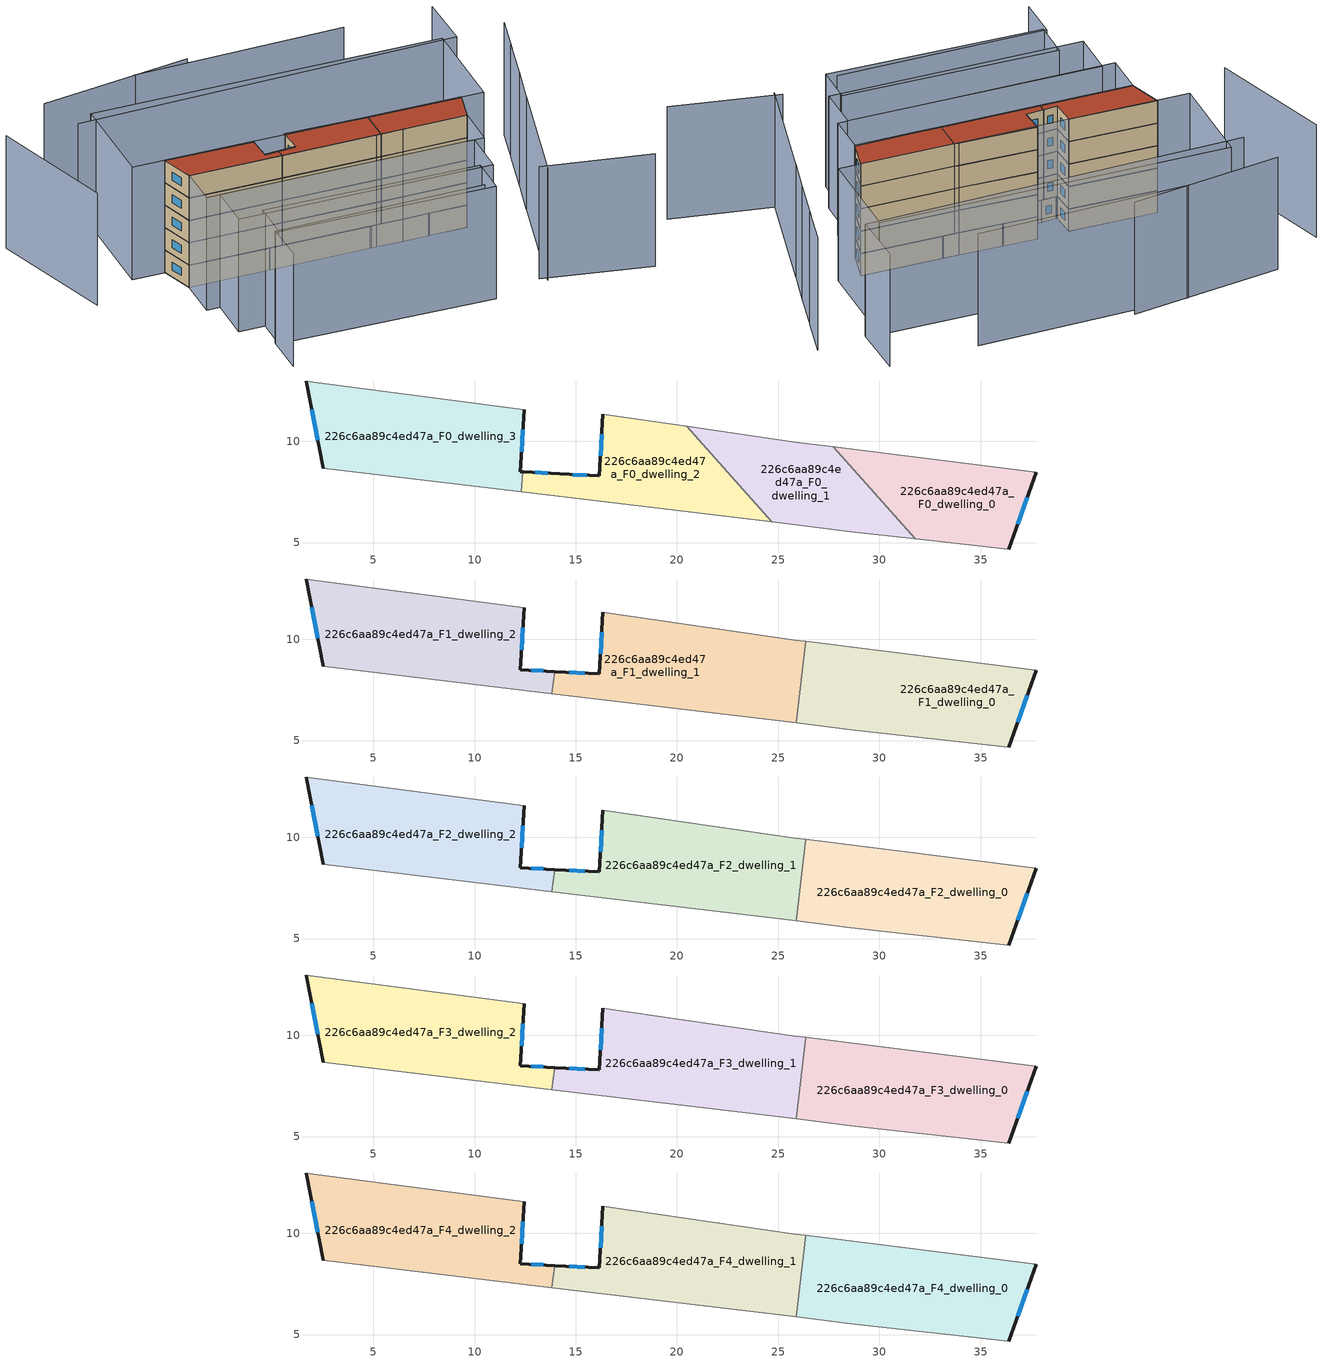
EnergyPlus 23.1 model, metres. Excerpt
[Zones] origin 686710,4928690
226c6aa89c4ed47a_F0_dwelling_0
 floor ground (EU_floor_Construction): 36.4,4.68 37.76,8.47 27.72,9.73 31.79,5.18 z0
 wall outside (EU_wall_Construction): 37.76,8.47 36.4,4.68 z0:3
 wall to 226c6aa89c4ed47a_F0_dwelling_1 (EU_wall_Construction): 31.79,5.18 27.72,9.73 z0:3
 wall adiabatic (EU_wall_Construction): 27.72,9.73 37.76,8.47 / 36.4,4.68 31.79,5.18 z0:3
 window (EU_Window_Construction): 37.32,7.24 36.84,5.91 z0.98:2.02
226c6aa89c4ed47a_F0_dwelling_1
 floor ground (EU_floor_Construction): 31.79,5.18 27.72,9.73 25.85,9.96 20.48,10.74 24.69,6.03 25.28,5.96 28.59,5.53 z0
 wall adiabatic (EU_wall_Construction): 31.79,5.18 28.59,5.53 25.28,5.96 24.69,6.03 / 20.48,10.74 25.85,9.96 27.72,9.73 z0:3
 wall to 226c6aa89c4ed47a_F0_dwelling_2 (EU_wall_Construction): 24.69,6.03 20.48,10.74 z0:3
226c6aa89c4ed47a_F0_dwelling_2
 floor ground (EU_floor_Construction): 24.69,6.03 20.48,10.74 16.34,11.34 16.17,8.29 14.22,8.4 14.21,8.4 12.41,8.49 12.38,8.5 12.32,7.5 z0
 wall outside (EU_wall_Construction): 12.38,8.5 12.41,8.49 14.21,8.4 14.22,8.4 16.17,8.29 16.34,11.34 z0:3
 wall adiabatic (EU_wall_Construction): 16.34,11.34 20.48,10.74 / 24.69,6.03 12.32,7.5 z0:3
 wall to 226c6aa89c4ed47a_F0_dwelling_3 (EU_wall_Construction): 12.32,7.5 12.38,8.5 z0:3
 window (EU_Window_Construction): 16.23,9.28 16.28,10.35 / 13,8.46 13.62,8.43 / 14.86,8.36 15.54,8.33 z0.98:2.02
226c6aa89c4ed47a_F0_dwelling_3
 floor ground (EU_floor_Construction): 12.32,7.5 12.38,8.5 12.26,8.5 12.46,11.56 1.68,12.98 2.52,8.66 z0
 wall outside (EU_wall_Construction): 2.52,8.66 1.68,12.98 / 12.46,11.56 12.26,8.5 12.38,8.5 z0:3
 wall adiabatic (EU_wall_Construction): 1.68,12.98 12.46,11.56 / 12.32,7.5 2.52,8.66 z0:3
 window (EU_Window_Construction): 2.25,10.07 1.95,11.58 / 12.39,10.57 12.33,9.5 z0.98:2.02
226c6aa89c4ed47a_F1_dwelling_0
 floor to 226c6aa89c4ed47a_F0_dwelling_0 (EU_floor_Construction): 36.4,4.68 37.76,8.47 27.72,9.73 31.78,5.18 z3
 floor to 226c6aa89c4ed47a_F0_dwelling_1 (EU_floor_Construction): 31.78,5.18 27.72,9.73 26.37,9.9 25.89,5.88 28.59,5.53 z3
 wall outside (EU_wall_Construction): 37.76,8.47 36.4,4.68 z3:6
 wall adiabatic (EU_wall_Construction): 26.37,9.9 37.76,8.47 / 36.4,4.68 28.59,5.53 25.89,5.88 z3:6
 wall to 226c6aa89c4ed47a_F1_dwelling_1 (EU_wall_Construction): 25.89,5.88 26.37,9.9 z3:6
 window (EU_Window_Construction): 37.32,7.24 36.84,5.91 z3.98:5.02
226c6aa89c4ed47a_F1_dwelling_1
 floor to 226c6aa89c4ed47a_F0_dwelling_1 (EU_floor_Construction): 25.89,5.88 26.37,9.9 25.85,9.96 20.48,10.74 24.69,6.03 25.28,5.96 z3
 floor to 226c6aa89c4ed47a_F0_dwelling_2 (EU_floor_Construction): 24.69,6.03 20.48,10.74 16.34,11.34 16.17,8.29 14.22,8.4 14.21,8.4 13.96,8.41 13.83,7.32 z3
 wall outside (EU_wall_Construction): 13.96,8.41 16.17,8.29 16.34,11.34 z3:6
 wall adiabatic (EU_wall_Construction): 25.89,5.88 25.28,5.96 13.83,7.32 / 16.34,11.34 25.85,9.96 26.37,9.9 z3:6
 wall to 226c6aa89c4ed47a_F1_dwelling_2 (EU_wall_Construction): 13.83,7.32 13.96,8.41 z3:6
 window (EU_Window_Construction): 14.68,8.37 15.45,8.33 / 16.23,9.28 16.28,10.35 z3.98:5.02
226c6aa89c4ed47a_F1_dwelling_2
 floor to 226c6aa89c4ed47a_F0_dwelling_2 (EU_floor_Construction): 13.83,7.32 13.96,8.41 12.38,8.5 12.32,7.5 z3
 floor to 226c6aa89c4ed47a_F0_dwelling_3 (EU_floor_Construction): 12.32,7.5 12.38,8.5 12.26,8.5 12.46,11.56 1.68,12.98 2.52,8.66 z3
 wall outside (EU_wall_Construction): 2.52,8.66 1.68,12.98 / 12.46,11.56 12.26,8.5 13.96,8.41 z3:6
 wall adiabatic (EU_wall_Construction): 13.83,7.32 2.52,8.66 / 1.68,12.98 12.46,11.56 z3:6
 window (EU_Window_Construction): 2.25,10.07 1.95,11.58 / 12.39,10.57 12.33,9.5 / 12.81,8.47 13.41,8.44 z3.98:5.02
226c6aa89c4ed47a_F2_dwelling_0
 floor to 226c6aa89c4ed47a_F1_dwelling_0 (EU_floor_Construction): 36.4,4.68 37.76,8.47 26.37,9.9 25.89,5.88 28.59,5.53 z6
 wall outside (EU_wall_Construction): 37.76,8.47 36.4,4.68 z6:9
 wall adiabatic (EU_wall_Construction): 26.37,9.9 37.76,8.47 / 36.4,4.68 28.59,5.53 25.89,5.88 z6:9
 wall to 226c6aa89c4ed47a_F2_dwelling_1 (EU_wall_Construction): 25.89,5.88 26.37,9.9 z6:9
 window (EU_Window_Construction): 37.32,7.24 36.84,5.91 z6.98:8.02
226c6aa89c4ed47a_F2_dwelling_1
 floor to 226c6aa89c4ed47a_F1_dwelling_1 (EU_floor_Construction): 25.89,5.88 26.37,9.9 25.85,9.96 16.34,11.34 16.17,8.29 13.96,8.41 13.83,7.32 25.28,5.96 z6
 wall outside (EU_wall_Construction): 13.96,8.41 16.17,8.29 16.34,11.34 z6:9
 wall adiabatic (EU_wall_Construction): 25.89,5.88 25.28,5.96 13.83,7.32 / 16.34,11.34 25.85,9.96 26.37,9.9 z6:9
 wall to 226c6aa89c4ed47a_F2_dwelling_2 (EU_wall_Construction): 13.83,7.32 13.96,8.41 z6:9
 window (EU_Window_Construction): 14.68,8.37 15.45,8.33 / 16.23,9.28 16.28,10.35 z6.98:8.02
226c6aa89c4ed47a_F2_dwelling_2
 floor to 226c6aa89c4ed47a_F1_dwelling_2 (EU_floor_Construction): 13.83,7.32 13.96,8.41 12.26,8.5 12.46,11.56 1.68,12.98 2.52,8.66 z6
 wall outside (EU_wall_Construction): 2.52,8.66 1.68,12.98 / 12.46,11.56 12.26,8.5 13.96,8.41 z6:9
 wall adiabatic (EU_wall_Construction): 13.83,7.32 2.52,8.66 / 1.68,12.98 12.46,11.56 z6:9
 window (EU_Window_Construction): 2.25,10.07 1.95,11.58 / 12.39,10.57 12.33,9.5 / 12.81,8.47 13.41,8.44 z6.98:8.02
226c6aa89c4ed47a_F3_dwelling_0
 floor to 226c6aa89c4ed47a_F2_dwelling_0 (EU_floor_Construction): 36.4,4.68 37.76,8.47 26.37,9.9 25.89,5.88 28.59,5.53 z9
 wall outside (EU_wall_Construction): 37.76,8.47 36.4,4.68 z9:12
 wall adiabatic (EU_wall_Construction): 26.37,9.9 37.76,8.47 / 36.4,4.68 28.59,5.53 25.89,5.88 z9:12
 wall to 226c6aa89c4ed47a_F3_dwelling_1 (EU_wall_Construction): 25.89,5.88 26.37,9.9 z9:12
 window (EU_Window_Construction): 37.32,7.24 36.84,5.91 z9.98:11.02
226c6aa89c4ed47a_F3_dwelling_1
 floor to 226c6aa89c4ed47a_F2_dwelling_1 (EU_floor_Construction): 25.89,5.88 26.37,9.9 25.85,9.96 16.34,11.34 16.17,8.29 13.96,8.41 13.83,7.32 25.28,5.96 z9
 wall outside (EU_wall_Construction): 13.96,8.41 16.17,8.29 16.34,11.34 z9:12
 wall adiabatic (EU_wall_Construction): 25.89,5.88 25.28,5.96 13.83,7.32 / 16.34,11.34 25.85,9.96 26.37,9.9 z9:12
 wall to 226c6aa89c4ed47a_F3_dwelling_2 (EU_wall_Construction): 13.83,7.32 13.96,8.41 z9:12
 window (EU_Window_Construction): 14.68,8.37 15.45,8.33 / 16.23,9.28 16.28,10.35 z9.98:11.02
226c6aa89c4ed47a_F3_dwelling_2
 floor to 226c6aa89c4ed47a_F2_dwelling_2 (EU_floor_Construction): 13.83,7.32 13.96,8.41 12.26,8.5 12.46,11.56 1.68,12.98 2.52,8.66 z9
 wall outside (EU_wall_Construction): 2.52,8.66 1.68,12.98 / 12.46,11.56 12.26,8.5 13.96,8.41 z9:12
 wall adiabatic (EU_wall_Construction): 13.83,7.32 2.52,8.66 / 1.68,12.98 12.46,11.56 z9:12
 window (EU_Window_Construction): 2.25,10.07 1.95,11.58 / 12.39,10.57 12.33,9.5 / 12.81,8.47 13.41,8.44 z9.98:11.02
226c6aa89c4ed47a_F4_dwelling_0
 floor to 226c6aa89c4ed47a_F3_dwelling_0 (EU_floor_Construction): 36.4,4.68 37.76,8.47 26.37,9.9 25.89,5.88 28.59,5.53 z12
 wall outside (EU_wall_Construction): 37.76,8.47 36.4,4.68 z12:15
 wall adiabatic (EU_wall_Construction): 26.37,9.9 37.76,8.47 / 36.4,4.68 28.59,5.53 25.89,5.88 z12:15
 wall to 226c6aa89c4ed47a_F4_dwelling_1 (EU_wall_Construction): 25.89,5.88 26.37,9.9 z12:15
 window (EU_Window_Construction): 37.32,7.24 36.84,5.91 z12.98:14.02
 roof outside (EU_roof_Construction): 37.76,8.47 36.4,4.68 28.59,5.53 25.89,5.88 26.37,9.9 z15
226c6aa89c4ed47a_F4_dwelling_1
 floor to 226c6aa89c4ed47a_F3_dwelling_1 (EU_floor_Construction): 25.89,5.88 26.37,9.9 25.85,9.96 16.34,11.34 16.17,8.29 13.96,8.41 13.83,7.32 25.28,5.96 z12
 wall outside (EU_wall_Construction): 13.96,8.41 16.17,8.29 16.34,11.34 z12:15
 wall adiabatic (EU_wall_Construction): 25.89,5.88 25.28,5.96 13.83,7.32 / 16.34,11.34 25.85,9.96 26.37,9.9 z12:15
 wall to 226c6aa89c4ed47a_F4_dwelling_2 (EU_wall_Construction): 13.83,7.32 13.96,8.41 z12:15
 window (EU_Window_Construction): 14.68,8.37 15.45,8.33 / 16.23,9.28 16.28,10.35 z12.98:14.02
 roof outside (EU_roof_Construction): 26.37,9.9 25.89,5.88 25.28,5.96 13.83,7.32 13.96,8.41 16.17,8.29 16.34,11.34 25.85,9.96 z15
226c6aa89c4ed47a_F4_dwelling_2
 floor to 226c6aa89c4ed47a_F3_dwelling_2 (EU_floor_Construction): 13.83,7.32 13.96,8.41 12.26,8.5 12.46,11.56 1.68,12.98 2.52,8.66 z12
 wall outside (EU_wall_Construction): 2.52,8.66 1.68,12.98 / 12.46,11.56 12.26,8.5 13.96,8.41 z12:15
 wall adiabatic (EU_wall_Construction): 13.83,7.32 2.52,8.66 / 1.68,12.98 12.46,11.56 z12:15
 window (EU_Window_Construction): 2.25,10.07 1.95,11.58 / 12.39,10.57 12.33,9.5 / 12.81,8.47 13.41,8.44 z12.98:14.02
 roof outside (EU_roof_Construction): 12.46,11.56 12.26,8.5 13.96,8.41 13.83,7.32 2.52,8.66 1.68,12.98 z15
shading: 4.65,-11.82 5.24,-6.51 / 5.24,-6.51 30.9,-9.39 / 38.19,-8.97 51.03,-12.94 / 38.88,-9.72 44.3,5.01 / 44.19,4.85 46.12,9.98 / 45.98,9.58 48.13,15.6 / 47.86,14.71 49.77,20.01 / -11.52,26.26 -8.42,10.46 / 44.29,27.03 43.62,20.07 / 43.62,20.07 -3.03,24.59 / 33.41,28.09 7.51,30.59 / 14.57,30.77 -4.34,30.23 / 31.85,-10.29 5.52,-6.83 / 5.52,-6.83 6.16,-1.95 / 6.16,-1.95 32.49,-5.41 / 32.49,-5.41 31.85,-10.29 / 3.54,3.41 34.54,-0.32 / 34.54,-0.32 33.85,-6.05 / 33.85,-6.05 2.85,-2.32 / 2.85,-2.32 3.54,3.41 / 2.52,8.66 36.4,4.68 / 36.4,4.68 35.79,-0.48 / 35.79,-0.48 1.91,3.5 / 1.91,3.5 2.52,8.66 / 40.48,8.14 -2.27,13.36 / -2.27,13.36 -0.75,25.77 / -0.75,25.77 42,20.55 / 42,20.55 40.48,8.14 z0:15
[Building]
EU S2 Campaign: North Axis=0; Terrain=City; Solar Distribution=FullExterior
[Site:Location]
Bologna: Latitude=44.5; Longitude=11.25; Time Zone=1; Elevation=37
[SizingPeriod:WeatherFileDays]
AnnualSizingPeriod: Begin Month=1; Begin Day of Month=1; End Month=12; End Day of Month=31; Day of Week for Start Day=Monday; Use Weather File Daylight Saving Period=No; Use Weather File Rain and Snow Indicators=No
[MATERIAL]
EU_InternalMass_Material: Roughness=MediumRough; Thickness=0.1; Conductivity=1; Density=1800; Specific Heat=900; Thermal Absorptance=0.9; Solar Absorptance=0.7; Visible Absorptance=0.7
[MATERIAL:NOMASS] Roughness=MediumRough; Thermal Absorptance=0.9; Solar Absorptance=0.7; Visible Absorptance=0.7
Name | Thermal Resistance
EU_wall_NoMass | 0.905828
EU_roof_NoMass | 0.37593
EU_floor_NoMass | 0.67114
[WINDOWMATERIAL:SIMPLEGLAZINGSYSTEM]
EU_Window_SimpleGlazing: UFactor=4.52486; Solar Heat Gain Coefficient=0.85; Visible Transmittance=0.85
[CONSTRUCTION]
EU_wall_Construction: EU_wall_NoMass
EU_roof_Construction: EU_roof_NoMass
EU_floor_Construction: EU_floor_NoMass
EU_InternalMass_Construction: EU_InternalMass_Material
EU_Window_Construction: EU_Window_SimpleGlazing
[ZONE] Type=1; Multiplier=1; Ceiling Height=autocalculate; Floor Area=autocalculate; Part of Total Floor Area=Yes
Name | Volume
226c6aa89c4ed47a_F0_dwelling_0 | 88.0005
226c6aa89c4ed47a_F1_dwelling_0; 226c6aa89c4ed47a_F2_dwelling_0; 226c6aa89c4ed47a_F3_dwelling_0; 226c6aa89c4ed47a_F4_dwelling_0 | 132.497
226c6aa89c4ed47a_F0_dwelling_1 | 87.9924
226c6aa89c4ed47a_F1_dwelling_1; 226c6aa89c4ed47a_F2_dwelling_1; 226c6aa89c4ed47a_F3_dwelling_1; 226c6aa89c4ed47a_F4_dwelling_1 | 132.49
226c6aa89c4ed47a_F0_dwelling_2 | 93.8665
226c6aa89c4ed47a_F1_dwelling_2; 226c6aa89c4ed47a_F2_dwelling_2; 226c6aa89c4ed47a_F3_dwelling_2; 226c6aa89c4ed47a_F4_dwelling_2 | 132.491
226c6aa89c4ed47a_F0_dwelling_3 | 127.632
[INTERNALMASS] Construction=EU_InternalMass_Construction
Name | Zone or ZoneList | Surface Area
226c6aa89c4ed47a_F0_dwelling_0_EU_InternalMass | 226c6aa89c4ed47a_F0_dwelling_0 | 29.3336
226c6aa89c4ed47a_F0_dwelling_1_EU_InternalMass | 226c6aa89c4ed47a_F0_dwelling_1 | 29.3309
226c6aa89c4ed47a_F0_dwelling_2_EU_InternalMass | 226c6aa89c4ed47a_F0_dwelling_2 | 31.2878
226c6aa89c4ed47a_F0_dwelling_3_EU_InternalMass | 226c6aa89c4ed47a_F0_dwelling_3 | 42.5444
226c6aa89c4ed47a_F1_dwelling_0_EU_InternalMass | 226c6aa89c4ed47a_F1_dwelling_0 | 44.1659
226c6aa89c4ed47a_F1_dwelling_1_EU_InternalMass | 226c6aa89c4ed47a_F1_dwelling_1 | 44.1637
226c6aa89c4ed47a_F1_dwelling_2_EU_InternalMass | 226c6aa89c4ed47a_F1_dwelling_2 | 44.1641
226c6aa89c4ed47a_F2_dwelling_0_EU_InternalMass | 226c6aa89c4ed47a_F2_dwelling_0 | 44.1659
226c6aa89c4ed47a_F2_dwelling_1_EU_InternalMass | 226c6aa89c4ed47a_F2_dwelling_1 | 44.1637
226c6aa89c4ed47a_F2_dwelling_2_EU_InternalMass | 226c6aa89c4ed47a_F2_dwelling_2 | 44.1641
226c6aa89c4ed47a_F3_dwelling_0_EU_InternalMass | 226c6aa89c4ed47a_F3_dwelling_0 | 44.1659
226c6aa89c4ed47a_F3_dwelling_1_EU_InternalMass | 226c6aa89c4ed47a_F3_dwelling_1 | 44.1637
226c6aa89c4ed47a_F3_dwelling_2_EU_InternalMass | 226c6aa89c4ed47a_F3_dwelling_2 | 44.1641
226c6aa89c4ed47a_F4_dwelling_0_EU_InternalMass | 226c6aa89c4ed47a_F4_dwelling_0 | 44.1659
226c6aa89c4ed47a_F4_dwelling_1_EU_InternalMass | 226c6aa89c4ed47a_F4_dwelling_1 | 44.1637
226c6aa89c4ed47a_F4_dwelling_2_EU_InternalMass | 226c6aa89c4ed47a_F4_dwelling_2 | 44.1641
[OTHEREQUIPMENT] Fuel Type=Electricity; Design Level Calculation Method=Watts/Area; Power per Zone Floor Area=1; Fraction Latent=0; Fraction Radiant=0; Fraction Lost=0; Carbon Dioxide Generation Rate=0; EndUse Subcategory=EU_Step8_InternalGains
Name | Zone or ZoneList or Space or SpaceList | Schedule
EU_Step8_InternalGain_226c6aa89c4ed47a_F0_dwelling_0_f000 | 226c6aa89c4ed47a_F0_dwelling_0 | EU_Step8_GainSchedule_226c6aa89c4ed47a_F0_dwelling_0_f000
EU_Step8_InternalGain_226c6aa89c4ed47a_F0_dwelling_1_f000 | 226c6aa89c4ed47a_F0_dwelling_1 | EU_Step8_GainSchedule_226c6aa89c4ed47a_F0_dwelling_1_f000
EU_Step8_InternalGain_226c6aa89c4ed47a_F0_dwelling_2_f000 | 226c6aa89c4ed47a_F0_dwelling_2 | EU_Step8_GainSchedule_226c6aa89c4ed47a_F0_dwelling_2_f000
EU_Step8_InternalGain_226c6aa89c4ed47a_F0_dwelling_3_f000 | 226c6aa89c4ed47a_F0_dwelling_3 | EU_Step8_GainSchedule_226c6aa89c4ed47a_F0_dwelling_3_f000
EU_Step8_InternalGain_226c6aa89c4ed47a_F1_dwelling_0_f000 | 226c6aa89c4ed47a_F1_dwelling_0 | EU_Step8_GainSchedule_226c6aa89c4ed47a_F1_dwelling_0_f000
EU_Step8_InternalGain_226c6aa89c4ed47a_F1_dwelling_1_f000 | 226c6aa89c4ed47a_F1_dwelling_1 | EU_Step8_GainSchedule_226c6aa89c4ed47a_F1_dwelling_1_f000
EU_Step8_InternalGain_226c6aa89c4ed47a_F1_dwelling_2_f000 | 226c6aa89c4ed47a_F1_dwelling_2 | EU_Step8_GainSchedule_226c6aa89c4ed47a_F1_dwelling_2_f000
EU_Step8_InternalGain_226c6aa89c4ed47a_F2_dwelling_0_f000 | 226c6aa89c4ed47a_F2_dwelling_0 | EU_Step8_GainSchedule_226c6aa89c4ed47a_F2_dwelling_0_f000
EU_Step8_InternalGain_226c6aa89c4ed47a_F2_dwelling_1_f000 | 226c6aa89c4ed47a_F2_dwelling_1 | EU_Step8_GainSchedule_226c6aa89c4ed47a_F2_dwelling_1_f000
EU_Step8_InternalGain_226c6aa89c4ed47a_F2_dwelling_2_f000 | 226c6aa89c4ed47a_F2_dwelling_2 | EU_Step8_GainSchedule_226c6aa89c4ed47a_F2_dwelling_2_f000
EU_Step8_InternalGain_226c6aa89c4ed47a_F3_dwelling_0_f000 | 226c6aa89c4ed47a_F3_dwelling_0 | EU_Step8_GainSchedule_226c6aa89c4ed47a_F3_dwelling_0_f000
EU_Step8_InternalGain_226c6aa89c4ed47a_F3_dwelling_1_f000 | 226c6aa89c4ed47a_F3_dwelling_1 | EU_Step8_GainSchedule_226c6aa89c4ed47a_F3_dwelling_1_f000
EU_Step8_InternalGain_226c6aa89c4ed47a_F3_dwelling_2_f000 | 226c6aa89c4ed47a_F3_dwelling_2 | EU_Step8_GainSchedule_226c6aa89c4ed47a_F3_dwelling_2_f000
EU_Step8_InternalGain_226c6aa89c4ed47a_F4_dwelling_0_f000 | 226c6aa89c4ed47a_F4_dwelling_0 | EU_Step8_GainSchedule_226c6aa89c4ed47a_F4_dwelling_0_f000
EU_Step8_InternalGain_226c6aa89c4ed47a_F4_dwelling_1_f000 | 226c6aa89c4ed47a_F4_dwelling_1 | EU_Step8_GainSchedule_226c6aa89c4ed47a_F4_dwelling_1_f000
EU_Step8_InternalGain_226c6aa89c4ed47a_F4_dwelling_2_f000 | 226c6aa89c4ed47a_F4_dwelling_2 | EU_Step8_GainSchedule_226c6aa89c4ed47a_F4_dwelling_2_f000
[ZONEVENTILATION:DESIGNFLOWRATE] Schedule=EU_AlwaysOn; Design Flow Rate Calculation Method=AirChanges/Hour; Air Changes per Hour=0.73129; Ventilation Type=Natural; Fan Pressure Rise=0; Fan Total Efficiency=1; Constant Term Coefficient=1; Temperature Term Coefficient=0; Velocity Term Coefficient=0; Velocity Squared Term Coefficient=0; Minimum Indoor Temperature=-100; Maximum Indoor Temperature=100; Delta Temperature=-100; Minimum Outdoor Temperature=-100; Maximum Outdoor Temperature=100; Maximum Wind Speed=40
Name | Zone or ZoneList or Space or SpaceList
EU_ConstantAir_226c6aa89c4ed47a_F0_dwelling_0 | 226c6aa89c4ed47a_F0_dwelling_0
EU_ConstantAir_226c6aa89c4ed47a_F0_dwelling_1 | 226c6aa89c4ed47a_F0_dwelling_1
EU_ConstantAir_226c6aa89c4ed47a_F0_dwelling_2 | 226c6aa89c4ed47a_F0_dwelling_2
EU_ConstantAir_226c6aa89c4ed47a_F0_dwelling_3 | 226c6aa89c4ed47a_F0_dwelling_3
EU_ConstantAir_226c6aa89c4ed47a_F1_dwelling_0 | 226c6aa89c4ed47a_F1_dwelling_0
EU_ConstantAir_226c6aa89c4ed47a_F1_dwelling_1 | 226c6aa89c4ed47a_F1_dwelling_1
EU_ConstantAir_226c6aa89c4ed47a_F1_dwelling_2 | 226c6aa89c4ed47a_F1_dwelling_2
EU_ConstantAir_226c6aa89c4ed47a_F2_dwelling_0 | 226c6aa89c4ed47a_F2_dwelling_0
EU_ConstantAir_226c6aa89c4ed47a_F2_dwelling_1 | 226c6aa89c4ed47a_F2_dwelling_1
EU_ConstantAir_226c6aa89c4ed47a_F2_dwelling_2 | 226c6aa89c4ed47a_F2_dwelling_2
EU_ConstantAir_226c6aa89c4ed47a_F3_dwelling_0 | 226c6aa89c4ed47a_F3_dwelling_0
EU_ConstantAir_226c6aa89c4ed47a_F3_dwelling_1 | 226c6aa89c4ed47a_F3_dwelling_1
EU_ConstantAir_226c6aa89c4ed47a_F3_dwelling_2 | 226c6aa89c4ed47a_F3_dwelling_2
EU_ConstantAir_226c6aa89c4ed47a_F4_dwelling_0 | 226c6aa89c4ed47a_F4_dwelling_0
EU_ConstantAir_226c6aa89c4ed47a_F4_dwelling_1 | 226c6aa89c4ed47a_F4_dwelling_1
EU_ConstantAir_226c6aa89c4ed47a_F4_dwelling_2 | 226c6aa89c4ed47a_F4_dwelling_2
[HVACTEMPLATE:THERMOSTAT] Constant Heating Setpoint=20; Constant Cooling Setpoint=50
EU_HeatOnly_226c6aa89c4ed47a_F0_dwelling_0; EU_HeatOnly_226c6aa89c4ed47a_F0_dwelling_1; EU_HeatOnly_226c6aa89c4ed47a_F0_dwelling_2; EU_HeatOnly_226c6aa89c4ed47a_F0_dwelling_3; EU_HeatOnly_226c6aa89c4ed47a_F1_dwelling_0; EU_HeatOnly_226c6aa89c4ed47a_F1_dwelling_1; EU_HeatOnly_226c6aa89c4ed47a_F1_dwelling_2; EU_HeatOnly_226c6aa89c4ed47a_F2_dwelling_0; EU_HeatOnly_226c6aa89c4ed47a_F2_dwelling_1; EU_HeatOnly_226c6aa89c4ed47a_F2_dwelling_2; EU_HeatOnly_226c6aa89c4ed47a_F3_dwelling_0; EU_HeatOnly_226c6aa89c4ed47a_F3_dwelling_1; EU_HeatOnly_226c6aa89c4ed47a_F3_dwelling_2; EU_HeatOnly_226c6aa89c4ed47a_F4_dwelling_0; EU_HeatOnly_226c6aa89c4ed47a_F4_dwelling_1; EU_HeatOnly_226c6aa89c4ed47a_F4_dwelling_2
[HVACTEMPLATE:ZONE:IDEALLOADSAIRSYSTEM] System Availability Schedule=EU_AlwaysOn; Maximum Heating Supply Air Temperature=50; Minimum Cooling Supply Air Temperature=13; Maximum Heating Supply Air Humidity Ratio=0.0156; Minimum Cooling Supply Air Humidity Ratio=0.0077; Heating Limit=NoLimit; Cooling Limit=NoLimit; Heating Availability Schedule=EU_AlwaysOn; Cooling Availability Schedule=EU_CoolingOff; Dehumidification Control Type=ConstantSensibleHeatRatio; Cooling Sensible Heat Ratio=0.7; Dehumidification Setpoint=60; Humidification Control Type=None; Humidification Setpoint=30; Outdoor Air Method=None; Outdoor Air Flow Rate per Person=0.00944; Outdoor Air Flow Rate per Zone Floor Area=0; Outdoor Air Flow Rate per Zone=0; Demand Controlled Ventilation Type=None; Outdoor Air Economizer Type=NoEconomizer; Heat Recovery Type=None; Sensible Heat Recovery Effectiveness=0.7; Latent Heat Recovery Effectiveness=0.65
Name | Template Thermostat
226c6aa89c4ed47a_F0_dwelling_0 | EU_HeatOnly_226c6aa89c4ed47a_F0_dwelling_0
226c6aa89c4ed47a_F0_dwelling_1 | EU_HeatOnly_226c6aa89c4ed47a_F0_dwelling_1
226c6aa89c4ed47a_F0_dwelling_2 | EU_HeatOnly_226c6aa89c4ed47a_F0_dwelling_2
226c6aa89c4ed47a_F0_dwelling_3 | EU_HeatOnly_226c6aa89c4ed47a_F0_dwelling_3
226c6aa89c4ed47a_F1_dwelling_0 | EU_HeatOnly_226c6aa89c4ed47a_F1_dwelling_0
226c6aa89c4ed47a_F1_dwelling_1 | EU_HeatOnly_226c6aa89c4ed47a_F1_dwelling_1
226c6aa89c4ed47a_F1_dwelling_2 | EU_HeatOnly_226c6aa89c4ed47a_F1_dwelling_2
226c6aa89c4ed47a_F2_dwelling_0 | EU_HeatOnly_226c6aa89c4ed47a_F2_dwelling_0
226c6aa89c4ed47a_F2_dwelling_1 | EU_HeatOnly_226c6aa89c4ed47a_F2_dwelling_1
226c6aa89c4ed47a_F2_dwelling_2 | EU_HeatOnly_226c6aa89c4ed47a_F2_dwelling_2
226c6aa89c4ed47a_F3_dwelling_0 | EU_HeatOnly_226c6aa89c4ed47a_F3_dwelling_0
226c6aa89c4ed47a_F3_dwelling_1 | EU_HeatOnly_226c6aa89c4ed47a_F3_dwelling_1
226c6aa89c4ed47a_F3_dwelling_2 | EU_HeatOnly_226c6aa89c4ed47a_F3_dwelling_2
226c6aa89c4ed47a_F4_dwelling_0 | EU_HeatOnly_226c6aa89c4ed47a_F4_dwelling_0
226c6aa89c4ed47a_F4_dwelling_1 | EU_HeatOnly_226c6aa89c4ed47a_F4_dwelling_1
226c6aa89c4ed47a_F4_dwelling_2 | EU_HeatOnly_226c6aa89c4ed47a_F4_dwelling_2
[SIZING:ZONE] Zone Cooling Design Supply Air Temperature Input Method=SupplyAirTemperature; Zone Cooling Design Supply Air Temperature=13; Zone Heating Design Supply Air Temperature Input Method=SupplyAirTemperature; Zone Heating Design Supply Air Temperature=50; Zone Cooling Design Supply Air Humidity Ratio=0.008; Zone Heating Design Supply Air Humidity Ratio=0.008; Cooling Design Air Flow Method=DesignDay; Cooling Design Air Flow Rate=0; Cooling Minimum Air Flow per Zone Floor Area=0.000762; Cooling Minimum Air Flow=0; Cooling Minimum Air Flow Fraction=0.2; Heating Design Air Flow Method=DesignDay; Heating Design Air Flow Rate=0; Heating Maximum Air Flow per Zone Floor Area=0.002032; Heating Maximum Air Flow=0.141576; Heating Maximum Air Flow Fraction=0.3; Account for Dedicated Outdoor Air System=No; Dedicated Outdoor Air System Control Strategy=NeutralSupplyAir; Dedicated Outdoor Air Low Setpoint Temperature for Design=autosize; Dedicated Outdoor Air High Setpoint Temperature for Design=autosize; Zone Load Sizing Method=Sensible Load Only No Latent Load; Zone Latent Cooling Design Supply Air Humidity Ratio Input Method=HumidityRatioDifference; Zone Cooling Design Supply Air Humidity Ratio Difference=0.005; Zone Latent Heating Design Supply Air Humidity Ratio Input Method=HumidityRatioDifference; Zone Humidification Design Supply Air Humidity Ratio Difference=0.005
226c6aa89c4ed47a_F0_dwelling_0; 226c6aa89c4ed47a_F0_dwelling_1; 226c6aa89c4ed47a_F0_dwelling_2; 226c6aa89c4ed47a_F0_dwelling_3; 226c6aa89c4ed47a_F1_dwelling_0; 226c6aa89c4ed47a_F1_dwelling_1; 226c6aa89c4ed47a_F1_dwelling_2; 226c6aa89c4ed47a_F2_dwelling_0; 226c6aa89c4ed47a_F2_dwelling_1; 226c6aa89c4ed47a_F2_dwelling_2; 226c6aa89c4ed47a_F3_dwelling_0; 226c6aa89c4ed47a_F3_dwelling_1; 226c6aa89c4ed47a_F3_dwelling_2; 226c6aa89c4ed47a_F4_dwelling_0; 226c6aa89c4ed47a_F4_dwelling_1; 226c6aa89c4ed47a_F4_dwelling_2
[SCHEDULE:CONSTANT]
Name | Hourly Value
EU_AlwaysOn | 1
EU_CoolingOff | 0
[SCHEDULE:FILE] Column Number=1; Rows to Skip at Top=0; Number of Hours of Data=8760; Column Separator=Comma; Interpolate to Timestep=No; Minutes per Item=60; Adjust Schedule for Daylight Savings=Yes
Name | File
EU_Step8_GainSchedule_226c6aa89c4ed47a_F0_dwelling_0_f000 | ../../schedules/226c6aa89c4ed47a/226c6aa89c4ed47a_F0_dwelling_0_f000_gain.csv
EU_Step8_GainSchedule_226c6aa89c4ed47a_F0_dwelling_1_f000 | ../../schedules/226c6aa89c4ed47a/226c6aa89c4ed47a_F0_dwelling_1_f000_gain.csv
EU_Step8_GainSchedule_226c6aa89c4ed47a_F0_dwelling_2_f000 | ../../schedules/226c6aa89c4ed47a/226c6aa89c4ed47a_F0_dwelling_2_f000_gain.csv
EU_Step8_GainSchedule_226c6aa89c4ed47a_F0_dwelling_3_f000 | ../../schedules/226c6aa89c4ed47a/226c6aa89c4ed47a_F0_dwelling_3_f000_gain.csv
EU_Step8_GainSchedule_226c6aa89c4ed47a_F1_dwelling_0_f000 | ../../schedules/226c6aa89c4ed47a/226c6aa89c4ed47a_F1_dwelling_0_f000_gain.csv
EU_Step8_GainSchedule_226c6aa89c4ed47a_F1_dwelling_1_f000 | ../../schedules/226c6aa89c4ed47a/226c6aa89c4ed47a_F1_dwelling_1_f000_gain.csv
EU_Step8_GainSchedule_226c6aa89c4ed47a_F1_dwelling_2_f000 | ../../schedules/226c6aa89c4ed47a/226c6aa89c4ed47a_F1_dwelling_2_f000_gain.csv
EU_Step8_GainSchedule_226c6aa89c4ed47a_F2_dwelling_0_f000 | ../../schedules/226c6aa89c4ed47a/226c6aa89c4ed47a_F2_dwelling_0_f000_gain.csv
EU_Step8_GainSchedule_226c6aa89c4ed47a_F2_dwelling_1_f000 | ../../schedules/226c6aa89c4ed47a/226c6aa89c4ed47a_F2_dwelling_1_f000_gain.csv
EU_Step8_GainSchedule_226c6aa89c4ed47a_F2_dwelling_2_f000 | ../../schedules/226c6aa89c4ed47a/226c6aa89c4ed47a_F2_dwelling_2_f000_gain.csv
EU_Step8_GainSchedule_226c6aa89c4ed47a_F3_dwelling_0_f000 | ../../schedules/226c6aa89c4ed47a/226c6aa89c4ed47a_F3_dwelling_0_f000_gain.csv
EU_Step8_GainSchedule_226c6aa89c4ed47a_F3_dwelling_1_f000 | ../../schedules/226c6aa89c4ed47a/226c6aa89c4ed47a_F3_dwelling_1_f000_gain.csv
EU_Step8_GainSchedule_226c6aa89c4ed47a_F3_dwelling_2_f000 | ../../schedules/226c6aa89c4ed47a/226c6aa89c4ed47a_F3_dwelling_2_f000_gain.csv
EU_Step8_GainSchedule_226c6aa89c4ed47a_F4_dwelling_0_f000 | ../../schedules/226c6aa89c4ed47a/226c6aa89c4ed47a_F4_dwelling_0_f000_gain.csv
EU_Step8_GainSchedule_226c6aa89c4ed47a_F4_dwelling_1_f000 | ../../schedules/226c6aa89c4ed47a/226c6aa89c4ed47a_F4_dwelling_1_f000_gain.csv
EU_Step8_GainSchedule_226c6aa89c4ed47a_F4_dwelling_2_f000 | ../../schedules/226c6aa89c4ed47a/226c6aa89c4ed47a_F4_dwelling_2_f000_gain.csv
